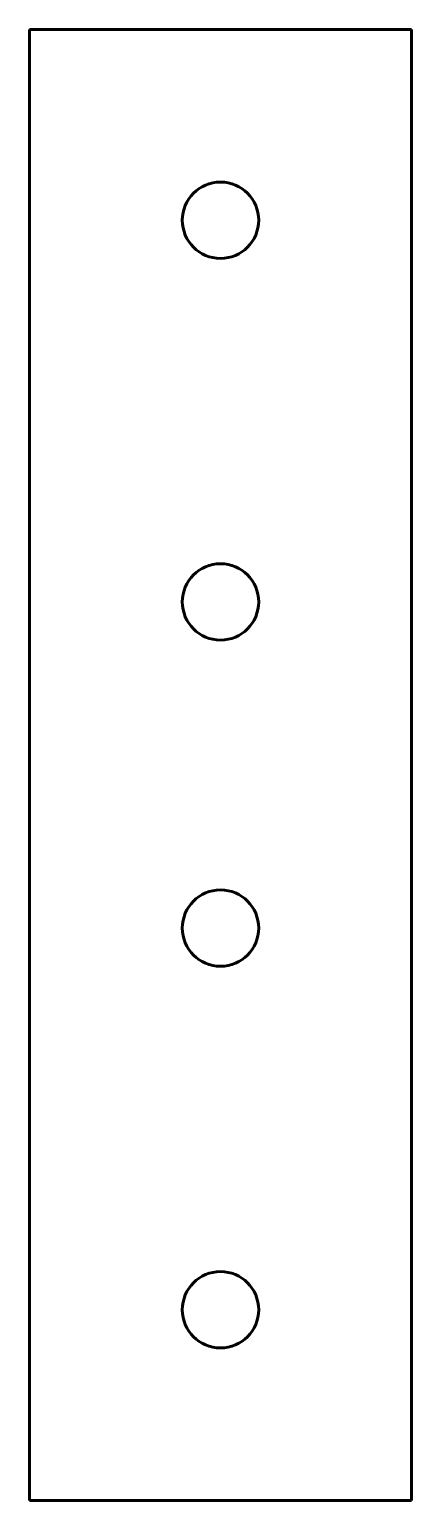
# Model space of a CAD drawing. Header units: millimetres. Extents: x -64.3 to -44.3, y -10.3 to 66.8.
import ezdxf

# ---------------------------------------------------------------- set-up
doc = ezdxf.new("R2010")
doc.units = ezdxf.units.MM
doc.linetypes.add('K5LT_BASIC', pattern=[0])

msp = doc.modelspace()

# ---------------------------------------------------------------- linework, layer by layer
at = {"color": 150, "linetype": 'K5LT_BASIC', "lineweight": 60, "true_color": 0x0080ff}
for p, q in [((-64.29, 66.77), (-64.29, 30.27)), ((-44.29, 66.77), (-64.29, 66.77)), ((-44.29, 30.27), (-44.29, 66.77)), ((-64.29, 30.27), (-64.29, 26.18)), ((-44.29, 26.18), (-44.29, 30.27)), ((-64.29, 26.18), (-64.29, -10.32)), ((-44.29, -10.32), (-44.29, 26.18)), ((-64.29, -10.32), (-44.29, -10.32))]:
    msp.add_line(p, q, dxfattribs=at)
for centre in [(-54.29, 56.77), (-54.29, 36.77), (-54.29, 19.68), (-54.29, -0.32)]:
    msp.add_circle(centre, 2, dxfattribs=at)

doc.saveas('drawing.dxf')
